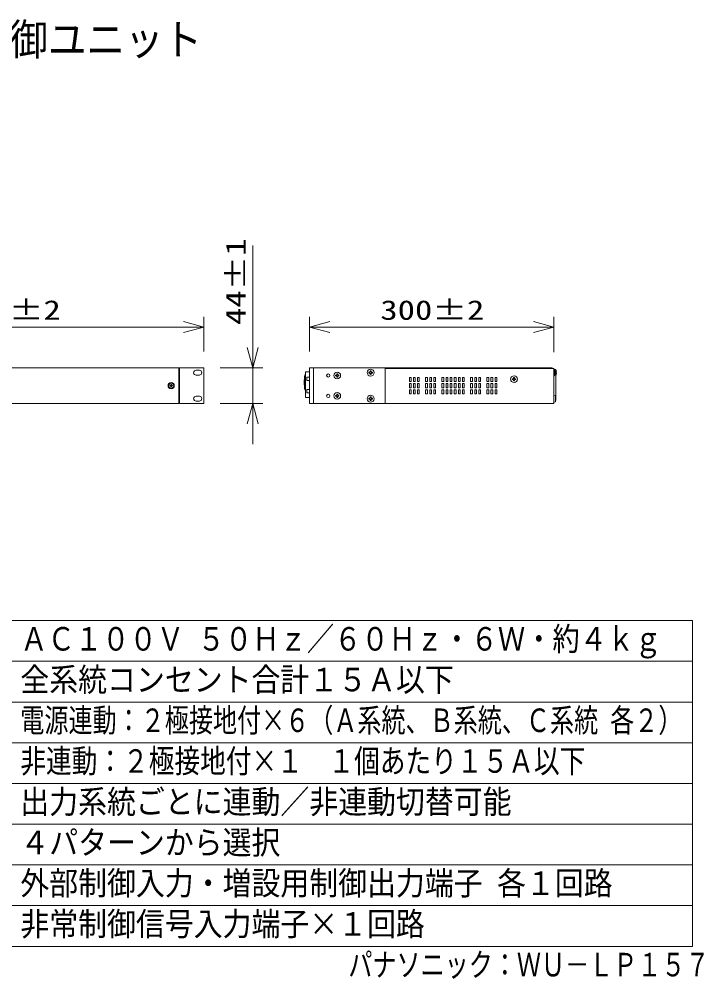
# Model space of a CAD drawing. Units: millimetres on the paper. Extents: x -62 to 64, y -59 to 59.
# Drawn here: x -20.1 to 63.9, y -58.6 to 59.2 of the extents above; entities that cross this region are included whole.
import ezdxf
from ezdxf.enums import TextEntityAlignment as Align

# ---------------------------------------------------------------- set-up
doc = ezdxf.new("R2010")
doc.units = ezdxf.units.MM
for name, color, linetype, lineweight in [('0-0_MOJI1', 7, 'Continuous', 9), ('0-2_WAKU', 4, 'Continuous', 9), ('0-3_GAIKEI', 4, 'Continuous', 9), ('0-4_SUNPO', 7, 'Continuous', 9), ('0-5_0', 7, 'Continuous', 9)]:
    doc.layers.add(name, color=color, linetype=linetype, lineweight=lineweight)
doc.layers.add('0-1_相当品', color=4, linetype='Continuous')
doc.styles.add('ＭＳ ゴシック', font='')
doc.styles.get('ＭＳ ゴシック').set_extended_font_data('MS Gothic')

# ---------------------------------------------------------------- blocks, each defined once
blk = doc.blocks.new('_Open30')
at = {"layer": '0-5_0'}
blk.add_line((0, 0), (-1, 0), dxfattribs=at)
blk.add_lwpolyline([(-1, 0.2679), (0, 0), (-1, -0.2679)], dxfattribs=at)

msp = doc.modelspace()

# ---------------------------------------------------------------- linework, layer by layer
at = {"layer": '0-0_MOJI1', "color": 3}
msp.add_line((62.5, -14.6), (62.5, -54.6), dxfattribs=at)
at = {"layer": '0-2_WAKU', "color": 3}
for p, q in [((-62.5, -14.6), (62.5, -14.6)), ((-62.5, -54.6), (62.5, -54.6))]:
    msp.add_line(p, q, dxfattribs=at)
at = {"layer": '0-2_WAKU'}
for p, q in [((-62.5, -19.6), (62.5, -19.6)), ((-62.5, -24.6), (62.5, -24.6)), ((-62.5, -29.6), (62.5, -29.6)), ((-62.5, -34.6), (62.5, -34.6)), ((-62.5, -39.6), (62.5, -39.6)), ((-62.5, -44.6), (62.5, -44.6)), ((-62.5, -49.6), (62.5, -49.6))]:
    msp.add_line(p, q, dxfattribs=at)
at = {"layer": '0-3_GAIKEI', "color": 7}
for p, q in [((-45.496, 16.437), (2.524, 16.437)), ((2.524, 16.437), (2.524, 12.037)), ((15.496, 16.437), (45.196, 16.437)), ((15.496, 12.037), (15.496, 16.437)), ((45.496, 16.337), (45.296, 16.337)), ((45.496, 16.337), (45.496, 12.037)), ((-42.446, 12.037), (-0.526, 12.037)), ((-0.476, 12.137), (-0.526, 12.137)), ((-0.526, 12.137), (-0.526, 12.037)), ((-0.476, 12.037), (-0.476, 12.137)), ((-0.476, 12.037), (2.524, 12.037)), ((15.496, 12.037), (45.496, 12.037))]:
    msp.add_line(p, q, dxfattribs=at)
at = {"layer": '0-3_GAIKEI'}
for p, q in [((-0.526, 16.437), (-0.526, 12.137)), ((-0.476, 12.137), (-0.476, 16.437)), ((1.574, 16.127), (1.974, 16.127)), ((1.974, 15.527), (1.574, 15.527)), ((14.943, 15.564), (14.899, 15.561)), ((14.996, 15.566), (14.943, 15.564)), ((14.996, 15.929), (15.496, 15.937)), ((14.996, 15.929), (14.996, 12.796)), ((15.996, 12.037), (15.996, 16.437)), ((18.947, 16.437), (18.946, 16.437)), ((24.796, 12.037), (24.796, 16.437)), ((24.796, 16.337), (45.196, 16.337)), ((45.296, 16.337), (24.796, 16.337)), ((39.244, 16.437), (39.246, 16.437)), ((45.196, 16.437), (45.196, 16.337)), ((45.496, 16.262), (45.526, 16.262)), ((45.496, 16.246), (45.497, 16.244)), ((45.566, 16.238), (45.496, 16.244)), ((45.566, 15.437), (45.496, 15.431)), ((45.543, 16.262), (45.537, 16.24)), ((45.543, 16.24), (45.543, 16.252)), ((45.713, 16.238), (45.543, 16.252)), ((45.566, 16.238), (45.566, 15.437)), ((45.619, 15.601), (45.718, 15.551)), ((45.625, 16.047), (45.623, 16.047)), ((45.639, 15.892), (45.623, 15.89)), ((45.623, 15.784), (45.639, 15.783)), ((45.625, 15.627), (45.623, 15.628)), ((45.713, 15.554), (45.713, 16.238)), ((45.746, 12.768), (45.746, 15.507)), ((45.772, 16.047), (45.771, 16.047)), ((45.771, 15.89), (45.787, 15.892)), ((45.771, 15.784), (45.787, 15.783)), ((45.771, 15.628), (45.772, 15.627)), ((-1.565, 14.277), (-1.645, 14.276)), ((-1.645, 14.199), (-1.565, 14.198)), ((-1.565, 14.198), (-1.56, 14.197)), ((-1.524, 14.396), (-1.525, 14.317)), ((-1.525, 14.158), (-1.524, 14.079)), ((-1.446, 14.317), (-1.447, 14.396)), ((-1.447, 14.079), (-1.446, 14.158)), ((-1.406, 14.198), (-1.412, 14.197)), ((-1.327, 14.276), (-1.406, 14.277)), ((-1.406, 14.198), (-1.327, 14.199)), ((15.496, 15.273), (15.176, 15.267)), ((15.176, 15.267), (15.176, 14.867)), ((15.496, 14.862), (15.176, 14.867)), ((27.746, 15.237), (27.746, 14.737)), ((27.746, 15.237), (27.966, 15.237)), ((27.966, 14.737), (27.746, 14.737)), ((27.966, 14.487), (27.746, 14.487)), ((27.746, 13.987), (27.746, 14.487)), ((27.966, 14.737), (27.966, 15.237)), ((27.966, 14.487), (27.966, 13.987)), ((29.746, 15.237), (29.746, 14.737)), ((29.746, 15.237), (29.966, 15.237)), ((29.966, 14.737), (29.746, 14.737)), ((29.966, 14.487), (29.746, 14.487)), ((29.746, 13.987), (29.746, 14.487)), ((29.966, 14.737), (29.966, 15.237)), ((29.966, 14.487), (29.966, 13.987)), ((31.746, 15.237), (31.966, 15.237)), ((31.746, 15.237), (31.746, 14.737)), ((31.966, 14.737), (31.746, 14.737)), ((31.746, 13.987), (31.746, 14.487)), ((31.966, 14.487), (31.746, 14.487)), ((31.966, 14.737), (31.966, 15.237)), ((31.966, 14.487), (31.966, 13.987)), ((33.266, 15.237), (33.266, 14.737)), ((33.266, 15.237), (33.486, 15.237)), ((33.486, 14.737), (33.266, 14.737)), ((33.486, 14.487), (33.266, 14.487)), ((33.266, 13.987), (33.266, 14.487)), ((33.486, 14.737), (33.486, 15.237)), ((33.486, 14.487), (33.486, 13.987)), ((35.266, 15.237), (35.266, 14.737)), ((35.266, 15.237), (35.486, 15.237)), ((35.486, 14.737), (35.266, 14.737)), ((35.486, 14.487), (35.266, 14.487)), ((35.266, 13.987), (35.266, 14.487)), ((35.486, 14.737), (35.486, 15.237)), ((35.486, 14.487), (35.486, 13.987)), ((37.266, 15.237), (37.266, 14.737)), ((37.266, 15.237), (37.486, 15.237)), ((37.486, 14.737), (37.266, 14.737)), ((37.486, 14.487), (37.266, 14.487)), ((37.266, 13.987), (37.266, 14.487)), ((37.486, 14.737), (37.486, 15.237)), ((37.486, 14.487), (37.486, 13.987)), ((15.496, 13.773), (15.176, 13.767)), ((15.176, 13.767), (15.176, 13.367)), ((15.496, 13.362), (15.176, 13.367)), ((27.746, 13.987), (27.966, 13.987)), ((29.746, 13.987), (29.966, 13.987)), ((31.746, 13.987), (31.966, 13.987)), ((33.266, 13.987), (33.486, 13.987)), ((35.266, 13.987), (35.486, 13.987)), ((37.266, 13.987), (37.486, 13.987)), ((45.666, 13.038), (45.496, 13.052)), ((45.666, 13.038), (45.666, 12.237)), ((-0.476, 12.237), (-0.526, 12.237)), ((1.974, 12.947), (1.574, 12.947)), ((1.574, 12.347), (1.974, 12.347)), ((14.996, 12.796), (15.496, 12.787)), ((45.666, 12.237), (45.496, 12.222)), ((45.725, 12.847), (45.723, 12.847)), ((45.739, 12.692), (45.723, 12.69)), ((45.723, 12.584), (45.739, 12.583)), ((45.725, 12.427), (45.723, 12.428))]:
    msp.add_line(p, q, dxfattribs=at)
for points in [[(28.246, 14.737), (28.466, 14.737), (28.466, 15.237), (28.246, 15.237)], [(28.246, 13.987), (28.466, 13.987), (28.466, 14.487), (28.246, 14.487)], [(28.746, 14.737), (28.966, 14.737), (28.966, 15.237), (28.746, 15.237)], [(28.746, 13.987), (28.966, 13.987), (28.966, 14.487), (28.746, 14.487)], [(30.246, 14.737), (30.466, 14.737), (30.466, 15.237), (30.246, 15.237)], [(30.246, 13.987), (30.466, 13.987), (30.466, 14.487), (30.246, 14.487)], [(30.746, 14.737), (30.966, 14.737), (30.966, 15.237), (30.746, 15.237)], [(30.746, 13.987), (30.966, 13.987), (30.966, 14.487), (30.746, 14.487)], [(32.246, 14.737), (32.466, 14.737), (32.466, 15.237), (32.246, 15.237)], [(32.246, 13.987), (32.466, 13.987), (32.466, 14.487), (32.246, 14.487)], [(32.746, 14.737), (32.966, 14.737), (32.966, 15.237), (32.746, 15.237)], [(32.746, 13.987), (32.966, 13.987), (32.966, 14.487), (32.746, 14.487)], [(33.766, 14.737), (33.986, 14.737), (33.986, 15.237), (33.766, 15.237)], [(33.766, 13.987), (33.986, 13.987), (33.986, 14.487), (33.766, 14.487)], [(34.266, 15.237), (34.266, 14.737), (34.486, 14.737), (34.486, 15.237)], [(34.266, 13.987), (34.486, 13.987), (34.486, 14.487), (34.266, 14.487)], [(35.766, 14.737), (35.986, 14.737), (35.986, 15.237), (35.766, 15.237)], [(35.766, 13.987), (35.986, 13.987), (35.986, 14.487), (35.766, 14.487)], [(36.266, 14.737), (36.486, 14.737), (36.486, 15.237), (36.266, 15.237)], [(36.266, 13.987), (36.486, 13.987), (36.486, 14.487), (36.266, 14.487)], [(37.766, 14.737), (37.986, 14.737), (37.986, 15.237), (37.766, 15.237)], [(37.766, 13.987), (37.986, 13.987), (37.986, 14.487), (37.766, 14.487)], [(38.266, 14.737), (38.486, 14.737), (38.486, 15.237), (38.266, 15.237)], [(38.266, 13.987), (38.486, 13.987), (38.486, 14.487), (38.266, 14.487)], [(27.746, 13.237), (27.966, 13.237), (27.966, 13.737), (27.746, 13.737)], [(28.246, 13.237), (28.466, 13.237), (28.466, 13.737), (28.246, 13.737)], [(28.746, 13.237), (28.966, 13.237), (28.966, 13.737), (28.746, 13.737)], [(29.746, 13.237), (29.966, 13.237), (29.966, 13.737), (29.746, 13.737)], [(30.246, 13.237), (30.466, 13.237), (30.466, 13.737), (30.246, 13.737)], [(30.746, 13.237), (30.966, 13.237), (30.966, 13.737), (30.746, 13.737)], [(31.966, 13.737), (31.746, 13.737), (31.746, 13.237), (31.966, 13.237)], [(32.246, 13.237), (32.466, 13.237), (32.466, 13.737), (32.246, 13.737)], [(32.746, 13.237), (32.966, 13.237), (32.966, 13.737), (32.746, 13.737)], [(33.266, 13.237), (33.486, 13.237), (33.486, 13.737), (33.266, 13.737)], [(33.766, 13.237), (33.986, 13.237), (33.986, 13.737), (33.766, 13.737)], [(34.266, 13.237), (34.486, 13.237), (34.486, 13.737), (34.266, 13.737)], [(35.266, 13.237), (35.486, 13.237), (35.486, 13.737), (35.266, 13.737)], [(35.766, 13.237), (35.986, 13.237), (35.986, 13.737), (35.766, 13.737)], [(36.266, 13.237), (36.486, 13.237), (36.486, 13.737), (36.266, 13.737)], [(37.266, 13.237), (37.486, 13.237), (37.486, 13.737), (37.266, 13.737)], [(37.766, 13.237), (37.986, 13.237), (37.986, 13.737), (37.766, 13.737)], [(38.266, 13.237), (38.486, 13.237), (38.486, 13.737), (38.266, 13.737)]]:
    msp.add_lwpolyline(points, close=True, dxfattribs=at)
for points in [[(14.996, 13.708), (14.943, 13.711), (14.899, 13.713)], [(45.496, 12.108), (45.396, 12.108), (45.396, 12.037)]]:
    msp.add_lwpolyline(points, dxfattribs=at)
for centre, radius in [((17.796, 15.487), 0.2), ((18.896, 15.487), 0.415), ((22.996, 15.837), 0.415), ((40.596, 15.037), 0.415), ((45.787, 15.893), 0.0009), ((45.787, 15.782), 0.0007), ((-1.486, 14.237), 0.379), ((-1.486, 14.237), 0.315), ((17.796, 12.987), 0.2), ((18.896, 12.987), 0.415), ((22.996, 12.637), 0.415)]:
    msp.add_circle(centre, radius, dxfattribs=at)
for centre, radius, start, end in [((1.574, 15.827), 0.3, 90, 270), ((1.974, 15.827), 0.3, 270, 90), ((22.846, 14.637), 8, 173.36767, 186.63233), ((22.803, 14.637), 7.914, 173.27897, 186.72102), ((18.791, 15.592), 0.0504, 270, 0), ((18.791, 15.383), 0.0504, 0, 90), ((18.896, 13.725), 1.972, 88.46038, 91.54134), ((19.001, 15.592), 0.0504, 180, 270), ((19.001, 15.383), 0.0504, 90, 180), ((20.046, 16.337), 0.1, 89.2718, 90), ((22.446, 16.337), 0.1, 90, 90.70455), ((22.891, 15.942), 0.0504, 270, 0), ((22.891, 15.733), 0.0504, 0, 90), ((22.996, 14.075), 1.972, 88.46038, 91.54134), ((22.996, 17.601), 1.973, 268.461, 271.54014), ((23.101, 15.942), 0.0504, 180, 270), ((23.101, 15.733), 0.0504, 90, 180), ((27.596, 16.337), 0.1, 90, 90.92044), ((30.596, 16.337), 0.1, 90, 91.2016), ((41.846, 16.337), 0.1, 88.70472, 90), ((44.346, 16.337), 0.1, 90, 91.29528), ((45.526, 16.056), 0.207, 90, 98.22871), ((45.527, 16.052), 0.21, 85.45387, 90), ((44.605, 15.837), 1.041, 11.64224, 22.61287), ((44.605, 15.837), 1.041, 337.38713, 348.35776), ((44.601, 15.837), 1.044, 5.7295, 11.56621), ((44.601, 15.837), 1.044, 5.72972, 11.56603), ((44.484, 15.837), 1.141, 357.33562, 2.66317), ((44.601, 15.837), 1.044, 348.43397, 354.27028), ((45.171, 15.894), 0.47, 4.57521, 5.77129), ((45.639, 15.893), 0.0015, 270, 0), ((45.639, 15.782), 0.0014, 0, 90), ((45.209, 15.897), 0.433, 3.46806, 4.56705), ((45.575, 15.904), 0.0662, 350.7408, 1.9391), ((45.624, 15.777), 0.0171, 5.65917, 16.12818), ((45.579, 15.771), 0.0621, 357.74579, 9.58746), ((45.3, 15.772), 0.341, 356.51549, 357.71171), ((45.194, 15.779), 0.448, 355.42768, 356.52588), ((45.153, 15.782), 0.489, 354.27088, 355.43907), ((45.282, 15.902), 0.36, 2.34387, 3.48655), ((45.361, 15.905), 0.28, 1.08726, 2.35292), ((45.446, 15.906), 0.195, 359.52075, 1.11607), ((45.529, 15.906), 0.112, 357.18122, 0), ((45.59, 15.902), 0.0512, 352.95649, 357.38604), ((45.625, 15.898), 0.0164, 343.28624, 353.87556), ((45.585, 15.772), 0.0562, 2.75194, 6.74479), ((45.529, 15.769), 0.112, 0.61499, 2.92388), ((45.381, 15.769), 0.26, 357.70998, 359.05552), ((45.457, 15.768), 0.185, 359.02848, 0.66252), ((44.753, 15.837), 1.041, 11.64223, 22.61287), ((45.696, 15.507), 0.05, 0, 63.43495), ((44.753, 15.837), 1.041, 342.26464, 348.35777), ((45.786, 15.893), 0.0013, 270, 0), ((45.302, 15.893), 0.488, 4.59048, 5.73599), ((45.778, 15.896), 0.0098, 339.64307, 350.86333), ((45.783, 15.895), 0.0045, 331.13737, 344.9862), ((45.785, 15.781), 0.003, 0, 36.08456), ((45.778, 15.779), 0.01, 10.84718, 18.9428), ((45.334, 15.779), 0.455, 355.43027, 356.0403), ((45.332, 15.779), 0.457, 354.82298, 355.42397), ((45.278, 15.784), 0.512, 354.26803, 354.82544), ((45.349, 15.897), 0.44, 3.66735, 4.59705), ((45.404, 15.9), 0.385, 2.78746, 3.664), ((45.473, 15.904), 0.316, 1.91073, 2.79286), ((45.665, 15.906), 0.123, 358.14644, 359.14442), ((45.743, 15.902), 0.0454, 353.10363, 355.37493), ((45.761, 15.9), 0.0273, 349.73882, 353.16863), ((45.776, 15.897), 0.0127, 344.07817, 350.03877), ((45.764, 15.776), 0.0243, 6.87997, 11.27292), ((45.742, 15.773), 0.0463, 4.14891, 7.01202), ((45.667, 15.769), 0.121, 0.63636, 2.18207), ((45.493, 15.771), 0.296, 357.4953, 358.40313), ((45.377, 15.776), 0.412, 356.02821, 356.71407), ((45.535, 15.906), 0.254, 0.97066, 1.91603), ((45.594, 15.907), 0.195, 0, 0.97575), ((45.632, 15.907), 0.157, 359.13831, 0), ((45.644, 15.906), 0.145, 358.60451, 0), ((45.688, 15.905), 0.101, 356.92581, 358.629), ((45.695, 15.905), 0.0939, 356.92263, 358.15508), ((45.728, 15.903), 0.0612, 354.39575, 356.99345), ((45.721, 15.904), 0.0681, 355.33403, 356.93975), ((45.759, 15.9), 0.0301, 349.81386, 354.59352), ((45.711, 15.771), 0.0779, 2.15326, 4.2021), ((45.613, 15.768), 0.176, 359.42951, 0.65599), ((45.557, 15.769), 0.232, 358.4005, 359.44189), ((45.431, 15.773), 0.358, 356.7154, 357.50443), ((-0.132, 14.237), 1.513, 178.54143, 181.45857), ((-1.566, 14.317), 0.0402, 270, 0), ((-1.566, 14.158), 0.0403, 0, 81.53049), ((-1.486, 12.884), 1.513, 88.54143, 91.45857), ((-1.406, 14.317), 0.0403, 180, 270), ((-1.406, 14.158), 0.0404, 98.64524, 180), ((-2.84, 14.237), 1.513, 358.54143, 1.45857), ((18.896, 17.251), 1.973, 268.461, 271.54014), ((40.592, 3.568), 11.524, 90.50087, 91.02327), ((42.349, 15.038), 1.963, 178.45688, 180), ((42.349, 15.037), 1.963, 180, 181.54312), ((40.491, 15.142), 0.0504, 270, 0), ((40.491, 14.933), 0.0504, 0, 90), ((52.239, 15.039), 11.697, 178.98017, 179.49482), ((40.596, 13.273), 1.974, 88.46102, 91.53898), ((40.596, 16.802), 1.974, 268.46102, 271.53898), ((29.127, 15.041), 11.524, 0.50087, 1.02327), ((29.127, 15.034), 11.524, 358.97672, 359.49913), ((40.701, 15.142), 0.0504, 180, 270), ((40.701, 14.933), 0.0504, 90, 180), ((40.597, 3.383), 11.71, 88.98045, 89.49456), ((38.843, 15.038), 1.963, 0, 1.54312), ((38.843, 15.037), 1.963, 358.45688, 0), ((-1.486, 15.591), 1.513, 268.54143, 271.45857), ((18.791, 13.092), 0.0504, 270, 0), ((18.896, 11.225), 1.972, 88.46038, 91.54134), ((19.001, 13.092), 0.0504, 180, 270), ((44.705, 12.637), 1.041, 11.64223, 22.61287), ((1.574, 12.647), 0.3, 90, 270), ((1.974, 12.647), 0.3, 270, 90), ((18.791, 12.883), 0.0504, 0, 90), ((18.896, 14.751), 1.973, 268.461, 271.54014), ((19.001, 12.883), 0.0504, 90, 180), ((22.891, 12.742), 0.0504, 270, 0), ((22.891, 12.533), 0.0504, 0, 90), ((22.996, 10.875), 1.972, 88.46038, 91.54134), ((22.996, 14.401), 1.973, 268.461, 271.54014), ((23.101, 12.742), 0.0504, 180, 270), ((23.101, 12.533), 0.0504, 90, 180), ((44.705, 12.637), 1.041, 337.38713, 348.35776), ((44.701, 12.637), 1.044, 5.7295, 11.56621), ((44.701, 12.637), 1.044, 5.72972, 11.56603), ((44.584, 12.637), 1.141, 357.33562, 2.66317), ((44.701, 12.637), 1.044, 348.43397, 354.27028), ((45.696, 12.768), 0.05, 329.74155, 0), ((45.271, 12.694), 0.47, 4.57521, 5.77129), ((45.739, 12.693), 0.0015, 270, 0), ((45.739, 12.582), 0.0014, 0, 90), ((45.309, 12.697), 0.433, 3.46806, 4.56705), ((45.675, 12.704), 0.0662, 350.7408, 1.9391), ((45.724, 12.577), 0.0171, 5.65917, 16.12818), ((45.679, 12.571), 0.0621, 357.74579, 9.58746), ((45.4, 12.572), 0.341, 356.51549, 357.71171), ((45.294, 12.579), 0.448, 355.42768, 356.52588), ((45.253, 12.582), 0.489, 354.27088, 355.43907), ((45.382, 12.702), 0.36, 2.34387, 3.48655), ((45.461, 12.705), 0.28, 1.08726, 2.35292), ((45.546, 12.706), 0.195, 359.52075, 1.11607), ((45.629, 12.706), 0.112, 357.18122, 0), ((45.69, 12.702), 0.0512, 352.95649, 357.38604), ((45.725, 12.698), 0.0164, 343.28624, 353.87556), ((45.685, 12.572), 0.0562, 2.75194, 6.74479), ((45.629, 12.569), 0.112, 0.61499, 2.92388), ((45.481, 12.569), 0.26, 357.70998, 359.05552), ((45.557, 12.568), 0.185, 359.02848, 0.66252)]:
    msp.add_arc(centre, radius, start, end, dxfattribs=at)
at = {"layer": '0-3_GAIKEI', "color": 7}
msp.add_arc((45.196, 16.337), 0.1, 0, 90, dxfattribs=at)
at = {"layer": '0-3_GAIKEI'}
for centre, major_axis, ratio, start_param, end_param in [((19.18, 15.487), (0, 0.988), 0.5, 1.5170899, 1.6245028), ((18.896, 15.452), (-1.04, 0), 0.087156, 4.8127741, 4.9150081), ((18.896, 15.523), (-1.04, 0), 0.087156, 1.3681773, 1.4704112), ((18.932, 15.487), (0, 1.04), 0.087156, 1.3681773, 1.4704112), ((18.932, 15.487), (0, 1.04), 0.087156, 1.6711814, 1.7734154), ((18.86, 15.487), (0, 1.04), 0.087156, 4.8127741, 4.9150081), ((18.86, 15.487), (0, 1.04), 0.087156, 4.5097699, 4.6120039), ((18.896, 15.452), (-1.04, 0), 0.087156, 4.5097699, 4.6120039), ((18.896, 15.523), (-1.04, 0), 0.087156, 1.6711814, 1.7734154), ((18.612, 15.487), (0, -0.988), 0.5, 1.5170899, 1.6245028), ((23.28, 15.837), (0, 0.988), 0.5, 1.5170899, 1.6245028), ((22.996, 15.802), (-1.04, 0), 0.087156, 4.8127741, 4.9150081), ((22.996, 15.873), (-1.04, 0), 0.087156, 1.3681773, 1.4704112), ((23.032, 15.837), (0, 1.04), 0.087156, 1.3681773, 1.4704112), ((23.032, 15.837), (0, 1.04), 0.087156, 1.6711814, 1.7734154), ((22.96, 15.837), (0, 1.04), 0.087156, 4.8127741, 4.9150081), ((22.96, 15.837), (0, 1.04), 0.087156, 4.5097699, 4.6120039), ((22.996, 15.802), (-1.04, 0), 0.087156, 4.5097699, 4.6120039), ((22.996, 15.873), (-1.04, 0), 0.087156, 1.6711814, 1.7734154), ((22.712, 15.837), (0, -0.988), 0.5, 1.5170899, 1.6245028), ((44.608, 15.837), (0, 1.04), 0.996195, 4.5097699, 4.6120039), ((44.756, 15.837), (0, 1.04), 0.996195, 4.8127741, 4.9150081), ((44.756, 15.837), (0, -1.04), 0.996195, 1.6711814, 1.7734154), ((44.917, 15.837), (0, 0.988), 0.866025, 4.6586825, 4.7660954), ((44.756, 15.837), (0, -1.04), 0.996195, 1.3681773, 1.4704112), ((44.756, 15.837), (0, 1.04), 0.996195, 4.5097699, 4.6120039), ((40.596, 15.073), (-1.04, 0), 0.087156, 1.3681773, 1.4704112), ((40.632, 15.037), (0, 1.04), 0.087156, 1.6711814, 1.7734154), ((40.596, 15.073), (-1.04, 0), 0.087156, 1.6711814, 1.7734154), ((19.18, 12.987), (0, 0.988), 0.5, 1.5170899, 1.6245028), ((18.896, 12.952), (-1.04, 0), 0.087156, 4.8127741, 4.9150081), ((18.932, 12.987), (0, 1.04), 0.087156, 1.3681773, 1.4704112), ((18.86, 12.987), (0, 1.04), 0.087156, 4.8127741, 4.9150081), ((18.896, 12.952), (-1.04, 0), 0.087156, 4.5097699, 4.6120039), ((18.612, 12.987), (0, -0.988), 0.5, 1.5170899, 1.6245028), ((18.896, 13.023), (-1.04, 0), 0.087156, 1.3681773, 1.4704112), ((18.932, 12.987), (0, 1.04), 0.087156, 1.6711814, 1.7734154), ((18.86, 12.987), (0, 1.04), 0.087156, 4.5097699, 4.6120039), ((18.896, 13.023), (-1.04, 0), 0.087156, 1.6711814, 1.7734154), ((23.28, 12.637), (0, 0.988), 0.5, 1.5170899, 1.6245028), ((22.996, 12.602), (-1.04, 0), 0.087156, 4.8127741, 4.9150081), ((22.996, 12.673), (-1.04, 0), 0.087156, 1.3681773, 1.4704112), ((23.032, 12.637), (0, 1.04), 0.087156, 1.3681773, 1.4704112), ((23.032, 12.637), (0, 1.04), 0.087156, 1.6711814, 1.7734154), ((22.96, 12.637), (0, 1.04), 0.087156, 4.8127741, 4.9150081), ((22.96, 12.637), (0, 1.04), 0.087156, 4.5097699, 4.6120039), ((22.996, 12.602), (-1.04, 0), 0.087156, 4.5097699, 4.6120039), ((22.996, 12.673), (-1.04, 0), 0.087156, 1.6711814, 1.7734154), ((22.712, 12.637), (0, -0.988), 0.5, 1.5170899, 1.6245028), ((44.708, 12.637), (0, 1.04), 0.996195, 4.5097699, 4.6120039)]:
    msp.add_ellipse(centre, major_axis=major_axis, ratio=ratio, start_param=start_param, end_param=end_param, dxfattribs=at)
at = {"layer": '0-4_SUNPO'}
for p, q in [((8.524, 18.937), (8.524, 31.437)), ((2.524, 18.437), (2.524, 22.687)), ((15.496, 18.437), (15.496, 22.687)), ((45.496, 18.337), (45.496, 22.687)), ((-42.996, 21.437), (0.024, 21.437)), ((17.996, 21.437), (42.996, 21.437)), ((4.524, 16.437), (9.774, 16.437)), ((8.524, 12.037), (8.524, 16.437)), ((4.524, 12.037), (9.774, 12.037)), ((8.524, 9.537), (8.524, 7.037))]:
    msp.add_line(p, q, dxfattribs=at)

# ---------------------------------------------------------------- block references
at = {"layer": '0-4_SUNPO', "xscale": 2.5, "yscale": 2.5}
for p in [(2.524, 21.437), (45.496, 21.437)]:
    msp.add_blockref('_Open30', p, dxfattribs=at)
for p, rotation in [((15.496, 21.437), 180), ((8.524, 16.437), 270), ((8.524, 12.037), 90)]:
    msp.add_blockref('_Open30', p, dxfattribs=dict(at, rotation=rotation))

# ---------------------------------------------------------------- texts
at = {"layer": '0-0_MOJI1', "style": 'ＭＳ ゴシック'}
for s, height, width, p in [('電源制御ユニット', 3.849, 0.9, (-35.5, 53.66)), ('ＡＣ１００Ｖ ５０Ｈｚ／６０Ｈｚ・６Ｗ・約４ｋｇ', 2.889, 0.85, (-20, -19.155)), ('全系統コンセント合計１５Ａ以下', 2.889, 0.9, (-20, -24.155)), ('電源連動：２極接地付×６（Ａ系統、Ｂ系統、Ｃ系統 各２）', 2.889, 0.75, (-20, -29.155)), ('非連動：２極接地付×１\u3000１個あたり１５Ａ以下', 2.889, 0.8, (-20, -34.155)), ('出力系統ごとに連動／非連動切替可能', 2.889, 0.9, (-20, -39.155)), ('４パターンから選択', 2.889, 0.9, (-20, -44.155)), ('外部制御入力・増設用制御出力端子 各１回路', 2.889, 0.9, (-20, -49.155)), ('非常制御信号入力端子×１回路', 2.889, 0.9, (-20, -54.155))]:
    msp.add_text(s, height=height, dxfattribs=dict(at, width=width)).set_placement(p, align=Align.BOTTOM_LEFT)
at = {"layer": '0-1_相当品', "style": 'ＭＳ ゴシック', "width": 0.75}
msp.add_text('パナソニック：ＷＵ－ＬＰ１５７', height=2.889, dxfattribs=at).set_placement((20.26, -59.155), align=Align.BOTTOM_LEFT)
at = {"layer": '0-4_SUNPO', "style": 'ＭＳ ゴシック', "width": 1.3}
msp.add_text('44±1', height=2.405, rotation=90, dxfattribs=at).set_placement((8.362, 21.676), align=Align.BOTTOM_LEFT)
for s, p in [('480±2', (-27.795, 21.6)), ('300±2', (24.186, 21.6))]:
    msp.add_text(s, height=2.405, dxfattribs=at).set_placement(p, align=Align.BOTTOM_LEFT)

doc.saveas('drawing.dxf')
